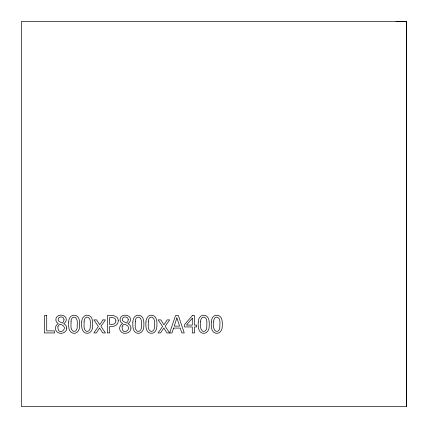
<?xml version="1.0" encoding="UTF-8"?>
<svg xmlns="http://www.w3.org/2000/svg" width="428" height="428" viewBox="0 0 428 428"><rect width="100%" height="100%" fill="white"/><g stroke="black" fill="none" stroke-linecap="round" stroke-linejoin="round"><path stroke-width="0.64" d="M406.568 406.6L406.568 21.454L21.427 21.454L21.427 406.6L406.568 406.6L406.573 21.4L395.986 21.454M68.657 322.059C68.517 325.885 68.213 331.802 72.792 333.161C76.928 334.343 79.785 330.149 79.608 326.42C79.752 322.594 80.031 316.704 75.472 315.329C71.337 314.141 68.475 318.33 68.657 322.059M81.716 322.059C81.582 325.885 81.272 331.802 85.851 333.161C89.992 334.343 92.844 330.149 92.667 326.42C92.812 322.594 93.09 316.704 88.532 315.329C84.402 314.141 81.534 318.33 81.716 322.059M132.873 322.059C132.739 325.885 132.429 331.802 137.008 333.161C141.149 334.343 144.001 330.149 143.824 326.42C143.969 322.594 144.247 316.704 139.689 315.329C135.558 314.141 132.691 318.33 132.873 322.059M145.932 322.059C145.798 325.885 145.488 331.802 150.067 333.161C154.208 334.343 157.06 330.149 156.883 326.42C157.028 322.594 157.311 316.704 152.753 315.329C148.618 314.141 145.75 318.33 145.932 322.059M198.25 322.059C198.111 325.885 197.8 331.802 202.38 333.161C206.521 334.343 209.372 330.149 209.201 326.42C209.34 322.594 209.624 316.704 205.066 315.329C200.93 314.141 198.062 318.33 198.25 322.059M211.309 322.059C211.17 325.885 210.865 331.802 215.445 333.161C219.58 334.343 222.437 330.149 222.26 326.42C222.4 322.594 222.683 316.704 218.125 315.329C213.989 314.141 211.127 318.33 211.309 322.059M71.069 321.198C71.289 324.365 69.828 329.325 73.22 331.251C75.676 332.075 77.227 329.49 77.179 327.35C76.97 324.167 78.426 319.16 75.023 317.234C72.557 316.426 71.005 319.047 71.069 321.198M84.134 321.198C84.348 324.365 82.893 329.325 86.285 331.251C88.735 332.075 90.287 329.49 90.244 327.35C90.03 324.167 91.485 319.16 88.082 317.234C85.616 316.426 84.065 319.047 84.134 321.198M135.291 321.198C135.505 324.365 134.05 329.325 137.441 331.251C139.892 332.075 141.443 329.49 141.401 327.35C141.186 324.167 142.642 319.16 139.239 317.234C136.773 316.426 135.221 319.047 135.291 321.198M148.35 321.198C148.564 324.365 147.109 329.325 150.501 331.251C152.951 332.075 154.503 329.49 154.46 327.35C154.246 324.167 155.701 319.16 152.298 317.234C149.832 316.426 148.286 319.047 148.35 321.198M200.662 321.198C200.876 324.365 199.421 329.325 202.813 331.251C205.263 332.075 206.82 329.49 206.772 327.35C206.564 324.167 208.019 319.16 204.611 317.234C202.144 316.426 200.598 319.047 200.662 321.198M213.722 321.198C213.941 324.365 212.481 329.325 215.873 331.251C218.323 332.075 219.88 329.49 219.832 327.35C219.623 324.167 221.078 319.16 217.675 317.234C215.204 316.426 213.658 319.047 213.722 321.198M64.018 319.593L63.654 321.481L62.274 323.087L59.096 321.481A2.493 2.493 0 0 1 58.165 319.454C58.122 315.96 64.163 316.11 64.018 319.593M118.315 320.786C118.465 325.28 113.415 327.104 109.648 326.452L109.648 332.936L107.332 332.936L107.332 315.543C111.296 315.115 118.401 315.115 118.315 320.786M128.234 319.593L127.87 321.481L126.49 323.087L123.312 321.481A2.493 2.493 0 0 1 122.381 319.454C122.344 315.96 128.379 316.11 128.234 319.593M66.736 328.089C66.934 333.819 57.817 335.306 55.784 330.175C54.72 327.688 56.025 324.724 58.347 323.579C55.924 322.514 55.046 319.251 56.662 317.148A4.997 4.997 0 0 1 58.994 315.473C61.974 314.345 66.377 315.934 66.308 319.572C66.292 321.353 65.072 322.878 63.654 323.745C65.393 324.499 66.816 326.104 66.736 328.089M130.957 328.089C131.15 333.819 122.034 335.306 120.001 330.175C118.936 327.688 120.241 324.724 122.569 323.579C120.14 322.514 119.262 319.251 120.878 317.148A4.997 4.997 0 0 1 123.211 315.473C126.19 314.345 130.599 315.934 130.524 319.572C130.508 321.353 129.288 322.878 127.87 323.745C129.614 324.499 131.032 326.104 130.957 328.089M57.882 326.821C57.716 337.799 71.171 326.767 59.754 324.231L58.267 325.815L57.882 326.821M122.098 326.821C121.932 337.799 135.387 326.767 123.97 324.231L122.483 325.815L122.098 326.821M115.908 320.845C116.1 324.237 112.206 324.825 109.648 324.478L109.648 317.528C112.061 317.276 116.084 317.539 115.908 320.845M173.581 328.078L172.008 332.936L166.974 332.936L163.806 328.009L160.548 332.936L158.055 332.936L162.592 326.462L158.103 319.887L160.805 319.887L163.945 324.772L167.171 319.887L169.67 319.887L165.16 326.313L169.67 332.936L175.534 315.543L178.385 315.543L184.249 332.936L181.809 332.936L180.231 328.078L173.581 328.078M176.903 317.902L174.228 326.104L179.589 326.104L176.903 317.902M102.95 319.887L99.729 324.772L96.584 319.887L93.887 319.887L98.37 326.462L93.839 332.936L96.327 332.936L99.59 328.009L102.752 332.936L105.454 332.936L100.944 326.313L105.454 319.887L102.95 319.887M192.284 318.288L186.421 325.087L192.284 325.087L192.284 318.288M192.381 315.543L184.602 324.499L184.602 326.955L192.284 326.955L192.284 332.936L194.531 332.936L194.531 326.955L196.596 326.955L196.596 325.087L194.531 325.087L194.531 315.543L192.381 315.543M46.716 315.543L44.4 315.543L44.4 332.936L54.484 332.936L54.484 330.881L46.716 330.881L46.716 315.543"/></g></svg>
